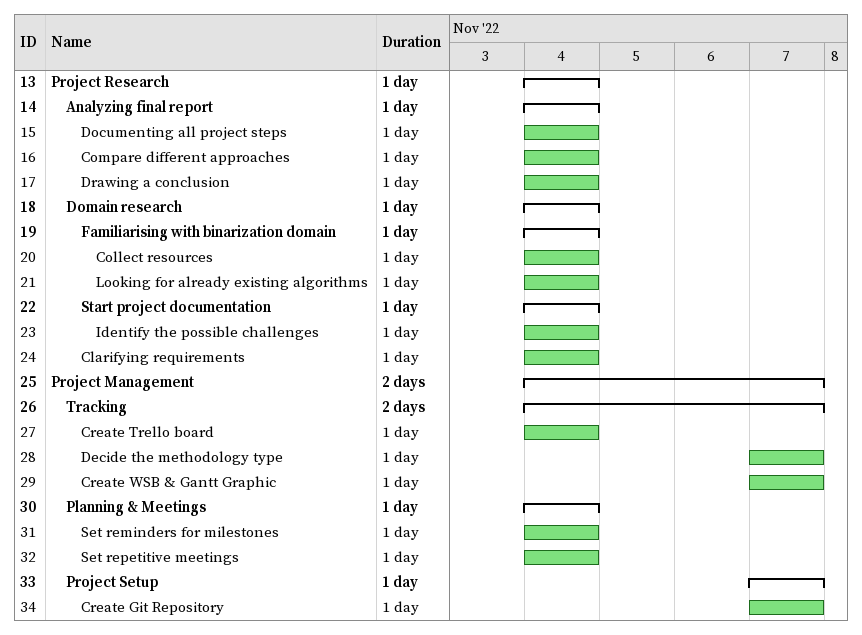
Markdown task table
| ID | Level | Task | Duration | Start | Finish |
|---|---|---|---|---|---|
| 13 | 1 | **Project Research** | 1d | 2022-11-04 | 2022-11-04 |
| 14 | 2 | **Analyzing final report** | 1d | 2022-11-04 | 2022-11-04 |
| 15 | 3 | Documenting all project steps | 1d | 2022-11-04 | 2022-11-04 |
| 16 | 3 | Compare different approaches | 1d | 2022-11-04 | 2022-11-04 |
| 17 | 3 | Drawing a conclusion | 1d | 2022-11-04 | 2022-11-04 |
| 18 | 2 | **Domain research** | 1d | 2022-11-04 | 2022-11-04 |
| 19 | 3 | **Familiarising with binarization domain** | 1d | 2022-11-04 | 2022-11-04 |
| 20 | 4 | Collect resources | 1d | 2022-11-04 | 2022-11-04 |
| 21 | 4 | Looking for already existing algorithms | 1d | 2022-11-04 | 2022-11-04 |
| 22 | 3 | **Start project documentation** | 1d | 2022-11-04 | 2022-11-04 |
| 23 | 4 | Identify the possible challenges | 1d | 2022-11-04 | 2022-11-04 |
| 24 | 3 | Clarifying requirements | 1d | 2022-11-04 | 2022-11-04 |
| 25 | 1 | **Project Management** | 2d | 2022-11-04 | 2022-11-07 |
| 26 | 2 | **Tracking** | 2d | 2022-11-04 | 2022-11-07 |
| 27 | 3 | Create Trello board | 1d | 2022-11-04 | 2022-11-04 |
| 28 | 3 | Decide the methodology type | 1d | 2022-11-07 | 2022-11-07 |
| 29 | 3 | Create WSB & Gantt Graphic | 1d | 2022-11-07 | 2022-11-07 |
| 30 | 2 | **Planning & Meetings** | 1d | 2022-11-04 | 2022-11-04 |
| 31 | 3 | Set reminders for milestones | 1d | 2022-11-04 | 2022-11-04 |
| 32 | 3 | Set repetitive meetings | 1d | 2022-11-04 | 2022-11-04 |
| 33 | 2 | **Project Setup** | 1d | 2022-11-07 | 2022-11-07 |
| 34 | 3 | Create Git Repository | 1d | 2022-11-07 | 2022-11-07 |
